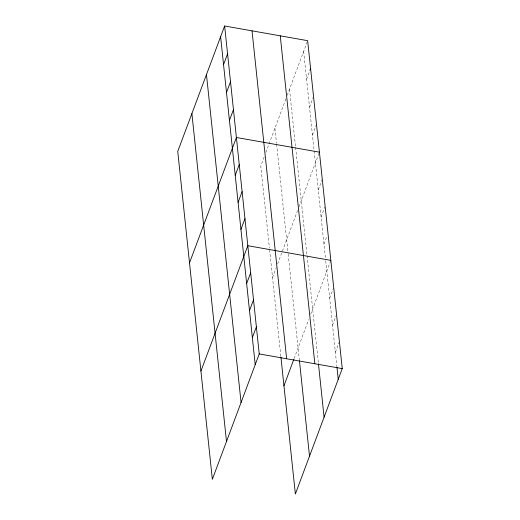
<?xml version="1.0" encoding="UTF-8"?>
<svg xmlns="http://www.w3.org/2000/svg" width="520" height="520" viewBox="0 0 520 520"><rect width="100%" height="100%" fill="white"/><g stroke="black" fill="none" stroke-linecap="round" stroke-linejoin="round"><path stroke-width="0.39" stroke-dasharray="2.6 1.95" d="M264.16 156.995L260.767 166.075L269.425 248.099M265.863 152.451L286.124 98.254M287.248 95.251L307.385 41.386M306.572 79.293L310.057 69.979M309.517 107.172L313.267 97.136M312.455 135.044L316.478 124.293M272.532 277.57L276.211 267.728M277.622 263.945L297.609 210.496M299.007 206.752L319.15 152.88M318.253 189.969L322.003 179.94M321.106 217.029L324.857 206.993M323.96 244.082L326.911 236.197M294.138 358.54L308.744 319.462M310.707 314.217L330.837 260.383M329.667 298.188L333.424 288.151M332.527 325.24L336.278 315.204M335.381 352.293L339.131 342.264M303.635 51.422L325.637 259.994M325.721 260.793L336.888 366.62M289.49 89.258L295.536 146.595M295.62 147.394L306.963 254.858M307.047 255.658L318.377 363.077M274.911 128.238L276.51 143.37M276.594 144.163L288.106 253.26M288.19 254.059L299.358 359.885M269.594 249.691L280.93 357.136"/><path stroke-width="0.78" d="M224.633 26L177.749 151.398L212.349 479.329L259.233 353.925L224.633 26L307.651 40.671L342.251 368.602L295.367 494L280.93 357.136M223.555 64.623L227.572 53.872M226.493 92.502L230.516 81.751M229.437 120.374L233.454 109.623M189.508 262.899L236.399 137.495L319.417 152.165M235.228 175.299L239.252 164.548M238.082 202.358L242.106 191.6M240.942 229.411L244.959 218.66M310.057 69.979L310.596 68.543M200.928 371.111L247.812 245.713L330.837 260.383M246.649 283.517L250.666 272.766M249.503 310.57L253.526 299.819M252.356 337.623L256.38 326.872M283.953 385.781L293.852 359.3M259.233 353.925L342.251 368.602M336.973 367.413L338.234 379.353M318.461 363.87L324.09 417.183M280.254 35.828L314.853 363.76M299.442 360.678L309.511 456.163M252.031 30.843L286.631 358.768M220.61 36.751L255.21 364.683M206.466 74.588L241.066 402.512M191.893 113.568L226.493 441.493"/></g></svg>
